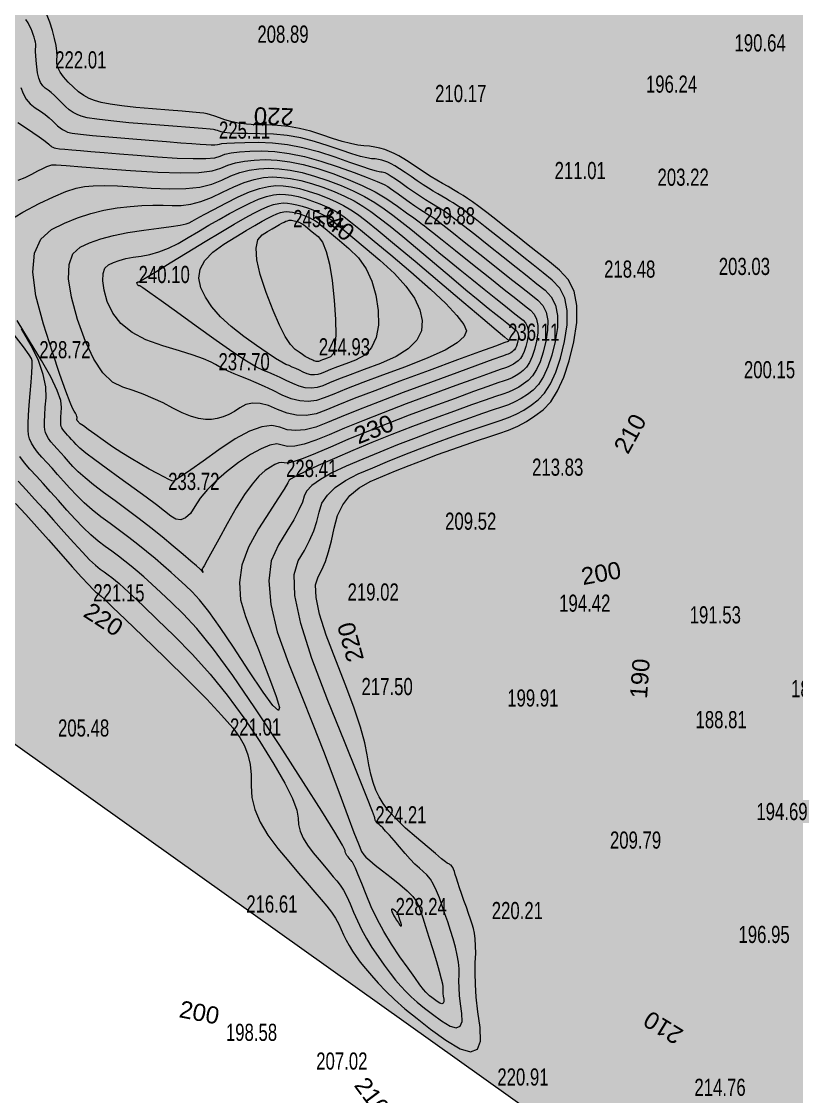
# Model space of a CAD drawing. Header units: metres. Extents: x 431726 to 434411, y 2469261 to 2472412.
# Drawn here: x 431824.7 to 432005.7, y 2470141.2 to 2470392 of the extents above; entities that cross this region are included whole.
import ezdxf
from ezdxf.enums import TextEntityAlignment as Align

# ---------------------------------------------------------------- set-up
doc = ezdxf.new("R2010")
doc.units = ezdxf.units.M
doc.header["$MEASUREMENT"] = 0
for name, color, linetype, lineweight in [('CAO DO', 8, 'Continuous', 18), ('MH_DongMuc', 8, 'Continuous', 18), ('MH_DongMuc_Con', 8, 'Continuous', 18), ('ranh gioi thuc vat-ks', 8, 'RAO_T_VAT', 18), ('thuc vat-ks', 8, 'Continuous', 18)]:
    doc.layers.add(name, color=color, linetype=linetype, lineweight=lineweight)
doc.styles.get("Standard").update_dxf_attribs({"font": 'arial.ttf'})
doc.linetypes.add('RAO_T_VAT', pattern='A,0,[133,ltypeshp.shx,S=0.34,R=0,X=-0.17,Y=0],-2,[133,ltypeshp.shx,S=0.08,R=0,X=0,Y=0],-1.5,[133,ltypeshp.shx,S=0.08,R=0,X=0,Y=0],-1.5,[133,ltypeshp.shx,S=0.08,R=0,X=0,Y=0],-2', length=7)

msp = doc.modelspace()

# ---------------------------------------------------------------- hatches: boundary and pattern name
at = {"layer": 'thuc vat-ks'}
h = msp.add_hatch(dxfattribs=at)
h.set_pattern_fill('217B', color=8, scale=20, style=0, pattern_type=2)
h.set_pattern_definition([(0, (14.8, 7.6), (0, 20), [0, -20]), (0, (14.76, 7.848), (0, 20), [0, -20]), (0, (14.648, 8.07), (0, 20), [0, -20]), (0, (14.47, 8.248), (0, 20), [0, -20]), (0, (14.248, 8.36), (0, 20), [0, -20]), (0, (14, 8.4), (0, 20), [0, -20]), (0, (13.752, 8.36), (0, 20), [0, -20]), (0, (13.53, 8.248), (0, 20), [0, -20]), (0, (13.352, 8.07), (0, 20), [0, -20]), (0, (13.24, 7.848), (0, 20), [0, -20]), (0, (13.2, 7.6), (0, 20), [0, -20]), (0, (13.24, 7.352), (0, 20), [0, -20]), (0, (13.352, 7.13), (0, 20), [0, -20]), (0, (13.53, 6.952), (0, 20), [0, -20]), (0, (13.752, 6.84), (0, 20), [0, -20]), (0, (14, 6.8), (0, 20), [0, -20]), (0, (14.248, 6.84), (0, 20), [0, -20]), (0, (14.47, 6.952), (0, 20), [0, -20]), (0, (14.648, 7.13), (0, 20), [0, -20]), (0, (14.76, 7.352), (0, 20), [0, -20]), (0, (6.76, 15.352), (0, 20), [0, -20]), (0, (6.648, 15.13), (0, 20), [0, -20]), (0, (6.47, 14.952), (0, 20), [0, -20]), (0, (6.248, 14.84), (0, 20), [0, -20]), (0, (6, 14.8), (0, 20), [0, -20]), (0, (5.752, 14.84), (0, 20), [0, -20]), (0, (5.53, 14.952), (0, 20), [0, -20]), (0, (5.352, 15.13), (0, 20), [0, -20]), (0, (5.24, 15.352), (0, 20), [0, -20]), (0, (5.2, 15.6), (0, 20), [0, -20]), (0, (5.24, 15.848), (0, 20), [0, -20]), (0, (5.352, 16.07), (0, 20), [0, -20]), (0, (5.53, 16.248), (0, 20), [0, -20]), (0, (5.752, 16.36), (0, 20), [0, -20]), (0, (6, 16.4), (0, 20), [0, -20]), (0, (6.248, 16.36), (0, 20), [0, -20]), (0, (6.47, 16.248), (0, 20), [0, -20]), (0, (6.648, 16.07), (0, 20), [0, -20]), (0, (6.76, 15.848), (0, 20), [0, -20]), (0, (6.8, 15.6), (0, 20), [0, -20]), (0, (14, 4), (0, 20), [1.086, -18.914]), (0, (6, 12), (0, 20), [1.086, -18.914]), (90, (14, 4), (-20, 1e-15), [2.8, -17.2]), (90, (6, 12), (-20, 1e-15), [2.8, -17.2])])
h.paths.add_polyline_path([(432180.37, 2469969.08), (432429.02, 2469783.26), (432507.91, 2469731.41), (432528.24, 2469733.83), (432561.32, 2469754.44), (432634.45, 2469865.28), (432626.68, 2469886.61), (432562.6, 2469916.67), (432524.68, 2469951), (432448.67, 2469998.66), (432422.73, 2470028.05), (432390.35, 2470047.11), (432340.88, 2470081.61), (432300.67, 2470135.95), (432281.32, 2470179.79), (432245.98, 2470231.97), (432226.01, 2470235.7), (432198.53, 2470248.97), (432169.01, 2470281.63), (432135.72, 2470306.95), (432118.88, 2470332.48), (432111.38, 2470356.64), (432122.51, 2470374.06), (432141.75, 2470385.47), (432184.43, 2470371.88), (432214.97, 2470334.67), (432223.22, 2470335.2), (432255.46, 2470343.98), (432289.82, 2470344.51), (432358.98, 2470361.66), (432400, 2470358.21), (432466.08, 2470360.85), (432480.43, 2470365.76), (432484.96, 2470377.07), (432474.39, 2470394.04), (432458.53, 2470408.75), (432465.15, 2470430.58), (432487.2, 2470448.37), (432513.5, 2470448.79), (432530.47, 2470450.49), (432549.56, 2470459.81), (432561.86, 2470474.21), (432559.74, 2470484.38), (432508.41, 2470502.6), (432469.79, 2470511.59), (432437.55, 2470512.86), (432411.67, 2470528.11), (432386.16, 2470541.75), (432337.39, 2470576.91), (432323.39, 2470575.22), (432311.09, 2470546.41), (432288.89, 2470537.59), (432213.66, 2470523.31), (432153.15, 2470530.87), (432102.61, 2470541.48), (432026.55, 2470585.55), (431977.33, 2470634.42), (431946.37, 2470644.7), (431929.46, 2470656.95), (431904.93, 2470681.45), (431839.26, 2470741.82), (431812.41, 2470756.38), (431793.18, 2470759.36), (431774.95, 2470753.07), (431760.09, 2470497.2), (431748.02, 2470295.86), (431757.52, 2470270.11)])

# ---------------------------------------------------------------- linework, layer by layer
at = {"layer": 'MH_DongMuc', "color": 8, "lineweight": 0}
for points, elevation in [([(431824, 2470354.98), (431825.63, 2470355.64), (431827.19, 2470356.41), (431828.59, 2470357.15), (431829.76, 2470357.74), (431830.68, 2470358.17), (431831.38, 2470358.45), (431831.83, 2470358.57), (431832.83, 2470358.55), (431835.17, 2470358.41), (431838.84, 2470358.15), (431843.84, 2470357.77), (431850.17, 2470357.28), (431856.61, 2470356.85), (431861.95, 2470356.69), (431866.18, 2470356.8), (431869.3, 2470357.18), (431871.32, 2470357.83), (431872.91, 2470358.53), (431874.73, 2470359.08), (431876.8, 2470359.47), (431879.1, 2470359.71), (431881.65, 2470359.8), (431884.41, 2470359.68), (431887.38, 2470359.29), (431890.54, 2470358.64), (431893.9, 2470357.73), (431897.47, 2470356.55), (431901, 2470355.2), (431904.27, 2470353.77), (431907.29, 2470352.26), (431910.04, 2470350.66), (431912.53, 2470348.98), (431914.67, 2470347.42), (431916.36, 2470346.19), (431917.6, 2470345.27), (431918.4, 2470344.68), (431918.74, 2470344.42), (431919.29, 2470343.98), (431920.69, 2470342.86), (431922.95, 2470341.06), (431926.06, 2470338.59), (431930.03, 2470335.44), (431934.08, 2470332.22), (431937.46, 2470329.53), (431940.17, 2470327.38), (431942.21, 2470325.76), (431943.57, 2470324.68), (431944.45, 2470323.74), (431945.03, 2470322.54), (431945.32, 2470321.1), (431945.32, 2470319.39), (431945.02, 2470317.44), (431944.53, 2470315.5), (431943.98, 2470313.84), (431943.36, 2470312.47), (431942.66, 2470311.38), (431941.9, 2470310.57), (431941.08, 2470309.94), (431940.22, 2470309.39), (431939.33, 2470308.9), (431938.4, 2470308.49), (431937.44, 2470308.16), (431935.99, 2470307.68), (431933.6, 2470306.84), (431930.27, 2470305.65), (431926, 2470304.09), (431920.79, 2470302.18), (431915.29, 2470300.13), (431910.16, 2470298.16), (431905.38, 2470296.26), (431900.97, 2470294.45), (431896.92, 2470292.71), (431893.4, 2470291.2), (431890.55, 2470290.08), (431888.39, 2470289.35), (431886.91, 2470289), (431886.1, 2470289.03), (431885.56, 2470289.14), (431884.83, 2470289.02), (431883.93, 2470288.65), (431882.86, 2470288.05), (431881.61, 2470287.22), (431880.19, 2470285.96), (431878.6, 2470284.09), (431876.83, 2470281.62), (431874.9, 2470278.53), (431872.79, 2470274.84), (431870.8, 2470271.24), (431869.24, 2470268.4), (431868.1, 2470266.34), (431867.38, 2470265.04), (431867.08, 2470264.52), (431867, 2470264.39), (431866.95, 2470264.27), (431866.93, 2470264.16), (431866.93, 2470264.05), (431866.95, 2470263.95), (431866.99, 2470263.86), (431867.03, 2470263.77), (431867.06, 2470263.68), (431867.09, 2470263.59), (431867.12, 2470263.51), (431867.14, 2470263.45), (431867.14, 2470263.43), (431867.11, 2470263.46), (431867.05, 2470263.53), (431866.97, 2470263.65), (431866.89, 2470263.78), (431866.81, 2470263.89), (431866.75, 2470263.98), (431866.7, 2470264.05), (431866.65, 2470264.09), (431866.37, 2470264.34), (431865.58, 2470265.01), (431864.29, 2470266.11), (431862.49, 2470267.64), (431860.19, 2470269.6), (431857.61, 2470271.76), (431854.96, 2470273.89), (431852.24, 2470276), (431849.45, 2470278.09), (431846.59, 2470280.15), (431843.88, 2470282.11), (431841.55, 2470283.9), (431839.58, 2470285.52), (431837.99, 2470286.96), (431836.76, 2470288.22), (431835.75, 2470289.36), (431834.8, 2470290.42), (431833.91, 2470291.41), (431833.07, 2470292.33), (431832.3, 2470293.17), (431831.61, 2470293.95), (431831.06, 2470294.7), (431830.63, 2470295.42), (431830.34, 2470296.09), (431830.17, 2470296.73), (431830.1, 2470297.53), (431830.1, 2470298.68), (431830.16, 2470300.18), (431830.29, 2470302.03), (431830.49, 2470304.24), (431830.44, 2470306.79), (431829.84, 2470309.68), (431828.68, 2470312.89), (431826.97, 2470316.45), (431824.71, 2470320.33)], 230), ([(431898.08, 2470344.94), (431899.79, 2470343.56), (431902.09, 2470341.66), (431904.97, 2470339.25), (431908.43, 2470336.34), (431911.83, 2470333.23), (431914.51, 2470330.27), (431916.49, 2470327.44), (431917.77, 2470324.76), (431918.33, 2470322.22), (431918.11, 2470319.84), (431917.02, 2470317.65), (431915.06, 2470315.65), (431912.24, 2470313.85), (431908.56, 2470312.24), (431904.72, 2470310.81), (431901.46, 2470309.58), (431898.76, 2470308.55), (431896.63, 2470307.7), (431895.07, 2470307.04), (431893.77, 2470306.61), (431892.42, 2470306.45), (431891.01, 2470306.55), (431889.56, 2470306.91), (431888.06, 2470307.53), (431886.56, 2470308.26), (431885.13, 2470308.93), (431883.76, 2470309.54), (431882.46, 2470310.09), (431881.22, 2470310.59), (431879.62, 2470311.37), (431877.26, 2470312.8), (431874.12, 2470314.88), (431870.21, 2470317.6), (431865.52, 2470320.96), (431860.94, 2470324.28), (431857.33, 2470326.88), (431854.69, 2470328.75), (431853.04, 2470329.9), (431852.35, 2470330.32), (431852.17, 2470330.38), (431852.02, 2470330.46), (431851.9, 2470330.56), (431851.81, 2470330.67), (431851.75, 2470330.8), (431851.72, 2470330.92), (431851.7, 2470331.02), (431851.71, 2470331.1), (431851.73, 2470331.16), (431851.77, 2470331.19), (431851.82, 2470331.22), (431851.88, 2470331.24), (431851.95, 2470331.26), (431852.03, 2470331.28), (431852.12, 2470331.29), (431852.65, 2470331.57), (431854.04, 2470332.4), (431856.31, 2470333.77), (431859.45, 2470335.68), (431863.45, 2470338.14), (431867.63, 2470340.69), (431871.27, 2470342.89), (431874.38, 2470344.72), (431876.96, 2470346.21), (431879, 2470347.33), (431880.7, 2470348.18), (431882.23, 2470348.84), (431883.6, 2470349.32), (431884.8, 2470349.6), (431885.84, 2470349.7), (431886.84, 2470349.66), (431887.9, 2470349.52), (431889.04, 2470349.29), (431890.25, 2470348.96), (431891.53, 2470348.54), (431892.79, 2470348.05), (431893.97, 2470347.54), (431895.05, 2470346.99), (431896.04, 2470346.42), (431896.94, 2470345.82), (431898.08, 2470344.94)], 240)]:
    msp.add_lwpolyline(points, dxfattribs=dict(at, elevation=elevation))
at = {"layer": 'MH_DongMuc_Con', "color": 8, "lineweight": 0}
for points, elevation in [([(431823.38, 2470279.56), (431825.76, 2470276.95), (431828.31, 2470274.13), (431831.02, 2470271.09), (431833.9, 2470267.84), (431836.59, 2470264.8), (431838.75, 2470262.39), (431840.37, 2470260.62), (431841.45, 2470259.47), (431842, 2470258.96), (431842.27, 2470258.76), (431842.54, 2470258.56), (431842.8, 2470258.36), (431843.06, 2470258.15), (431843.31, 2470257.94), (431844.1, 2470257.2), (431846, 2470255.39), (431849, 2470252.51), (431853.1, 2470248.55), (431858.3, 2470243.53), (431863.6, 2470238.34), (431868, 2470233.89), (431871.48, 2470230.17), (431874.06, 2470227.18), (431875.73, 2470224.93), (431876.81, 2470222.97), (431877.61, 2470220.86), (431878.14, 2470218.6), (431878.4, 2470216.19), (431878.38, 2470213.63), (431878.51, 2470210.93), (431879.2, 2470208.13), (431880.45, 2470205.21), (431882.26, 2470202.18), (431884.63, 2470199.04), (431887.16, 2470196.01), (431889.43, 2470193.3), (431891.45, 2470190.92), (431893.22, 2470188.87), (431894.73, 2470187.14), (431896.03, 2470185.61), (431897.14, 2470184.14), (431898.08, 2470182.74), (431898.83, 2470181.41), (431899.41, 2470180.13), (431899.93, 2470178.89), (431900.54, 2470177.64), (431901.23, 2470176.37), (431902, 2470175.1), (431902.86, 2470173.82), (431903.85, 2470172.47), (431905.04, 2470170.99), (431906.43, 2470169.38), (431908.01, 2470167.64), (431909.78, 2470165.77), (431911.84, 2470163.77), (431914.28, 2470161.62), (431917.09, 2470159.33), (431920.28, 2470156.89), (431923.84, 2470154.3), (431927.16, 2470152.29), (431929.61, 2470151.58), (431931.2, 2470152.17), (431931.93, 2470154.07), (431931.8, 2470157.26), (431931.3, 2470160.94), (431930.94, 2470164.3), (431930.72, 2470167.33), (431930.64, 2470170.04), (431930.7, 2470172.42), (431930.79, 2470174.51), (431930.78, 2470176.35), (431930.7, 2470177.94), (431930.53, 2470179.28), (431930.27, 2470180.36), (431929.95, 2470181.39), (431929.56, 2470182.56), (431929.12, 2470183.87), (431928.61, 2470185.33), (431928.05, 2470186.92), (431927.49, 2470188.5), (431927.01, 2470189.89), (431926.61, 2470191.09), (431926.28, 2470192.11), (431926.04, 2470192.95), (431925.83, 2470193.63), (431925.62, 2470194.19), (431925.42, 2470194.63), (431925.22, 2470194.94), (431925.03, 2470195.13), (431924.84, 2470195.25), (431924.66, 2470195.36), (431924.49, 2470195.46), (431924.32, 2470195.54), (431924.17, 2470195.61), (431923.76, 2470195.89), (431922.84, 2470196.63), (431921.4, 2470197.83), (431919.45, 2470199.47), (431916.97, 2470201.57), (431914.44, 2470203.81), (431912.3, 2470205.88), (431910.55, 2470207.77), (431909.19, 2470209.5), (431908.22, 2470211.06), (431907.49, 2470212.63), (431906.85, 2470214.4), (431906.3, 2470216.36), (431905.83, 2470218.52), (431905.45, 2470220.88), (431904.88, 2470223.73), (431903.87, 2470227.36), (431902.4, 2470231.77), (431900.49, 2470236.97), (431898.12, 2470242.95), (431895.89, 2470248.83), (431894.35, 2470253.72), (431893.52, 2470257.62), (431893.4, 2470260.54), (431893.99, 2470262.46), (431894.88, 2470264.07), (431895.71, 2470266), (431896.45, 2470268.27), (431897.13, 2470270.87), (431897.72, 2470273.8), (431898.51, 2470276.72), (431899.75, 2470279.26), (431901.44, 2470281.43), (431903.59, 2470283.23), (431906.19, 2470284.66), (431909.08, 2470285.9), (431912.09, 2470287.15), (431915.24, 2470288.41), (431918.51, 2470289.68), (431921.9, 2470290.95), (431925.25, 2470292.16), (431928.35, 2470293.26), (431931.21, 2470294.25), (431933.84, 2470295.11), (431936.23, 2470295.86), (431938.46, 2470296.64), (431940.6, 2470297.58), (431942.66, 2470298.7), (431944.64, 2470299.98), (431946.53, 2470301.44), (431948.3, 2470303.3), (431949.9, 2470305.82), (431951.34, 2470309), (431952.62, 2470312.82), (431953.73, 2470317.3), (431954.42, 2470321.82), (431954.43, 2470325.75), (431953.76, 2470329.09), (431952.41, 2470331.85), (431950.38, 2470334.03), (431947.99, 2470335.93), (431945.55, 2470337.87), (431943.06, 2470339.85), (431940.53, 2470341.87), (431937.94, 2470343.92), (431935.49, 2470345.85), (431933.36, 2470347.5), (431931.56, 2470348.86), (431930.07, 2470349.94), (431928.89, 2470350.74), (431927.85, 2470351.41), (431926.75, 2470352.09), (431925.58, 2470352.79), (431924.34, 2470353.51), (431923.05, 2470354.24), (431921.72, 2470355), (431920.41, 2470355.79), (431919.1, 2470356.62), (431917.81, 2470357.47), (431916.52, 2470358.36), (431915.26, 2470359.22), (431914.04, 2470359.98), (431912.87, 2470360.66), (431911.74, 2470361.23), (431910.65, 2470361.72), (431909.56, 2470362.13), (431908.42, 2470362.46), (431907.22, 2470362.73), (431905.98, 2470362.92), (431904.69, 2470363.04), (431903.24, 2470363.21), (431901.54, 2470363.56), (431899.58, 2470364.06), (431897.36, 2470364.74), (431894.88, 2470365.59), (431892.28, 2470366.42), (431889.69, 2470367.07), (431887.1, 2470367.53), (431884.51, 2470367.8), (431881.94, 2470367.89), (431879.49, 2470367.93), (431877.3, 2470368.07), (431875.35, 2470368.32), (431873.66, 2470368.67), (431872.23, 2470369.12), (431870.98, 2470369.59), (431869.87, 2470369.97), (431868.9, 2470370.26), (431868.06, 2470370.48), (431867.35, 2470370.61), (431866.36, 2470370.72), (431864.66, 2470370.88), (431862.26, 2470371.09), (431859.15, 2470371.35), (431855.35, 2470371.65), (431851.47, 2470371.99), (431848.18, 2470372.35), (431845.48, 2470372.74), (431843.35, 2470373.14), (431841.8, 2470373.58), (431840.54, 2470374.1), (431839.3, 2470374.8), (431838.07, 2470375.66), (431836.85, 2470376.69), (431835.65, 2470377.89), (431834.58, 2470379.12), (431833.78, 2470380.25), (431833.26, 2470381.29), (431833, 2470382.22), (431833.01, 2470383.06), (431833.09, 2470383.96), (431833.02, 2470385.1), (431832.81, 2470386.47), (431832.45, 2470388.08), (431831.96, 2470389.93), (431831.33, 2470391.89), (431830.6, 2470393.86)], 222), ([(431823.95, 2470284.76), (431825.8, 2470282.75), (431827.8, 2470280.57), (431829.93, 2470278.2), (431832.2, 2470275.66), (431834.61, 2470272.94), (431836.94, 2470270.34), (431838.96, 2470268.17), (431840.66, 2470266.44), (431842.06, 2470265.13), (431843.15, 2470264.26), (431844.07, 2470263.59), (431844.97, 2470262.92), (431845.84, 2470262.24), (431846.7, 2470261.55), (431847.53, 2470260.86), (431848.7, 2470259.81), (431850.57, 2470258.07), (431853.15, 2470255.63), (431856.42, 2470252.5), (431860.39, 2470248.67), (431864.65, 2470244.34), (431868.78, 2470239.71), (431872.78, 2470234.78), (431876.65, 2470229.54), (431880.39, 2470223.99), (431883.68, 2470218.72), (431886.23, 2470214.29), (431888.02, 2470210.72), (431889.07, 2470207.99), (431889.36, 2470206.11), (431889.43, 2470204.62), (431889.81, 2470203.07), (431890.5, 2470201.46), (431891.5, 2470199.78), (431892.81, 2470198.05), (431894.21, 2470196.37), (431895.46, 2470194.88), (431896.58, 2470193.56), (431897.55, 2470192.43), (431898.39, 2470191.47), (431899.16, 2470190.49), (431899.93, 2470189.28), (431900.72, 2470187.82), (431901.51, 2470186.13), (431902.3, 2470184.21), (431903.17, 2470182.15), (431904.17, 2470180.09), (431905.31, 2470178.01), (431906.58, 2470175.91), (431907.99, 2470173.79), (431909.43, 2470171.77), (431910.8, 2470169.94), (431912.1, 2470168.31), (431913.32, 2470166.87), (431914.47, 2470165.62), (431915.69, 2470164.43), (431917.14, 2470163.15), (431918.81, 2470161.79), (431920.71, 2470160.34), (431922.83, 2470158.8), (431924.8, 2470157.6), (431926.26, 2470157.18), (431927.2, 2470157.54), (431927.64, 2470158.66), (431927.56, 2470160.56), (431927.26, 2470162.75), (431927.05, 2470164.74), (431926.92, 2470166.54), (431926.87, 2470168.15), (431926.91, 2470169.57), (431926.91, 2470170.96), (431926.78, 2470172.49), (431926.5, 2470174.16), (431926.08, 2470175.97), (431925.52, 2470177.93), (431924.89, 2470179.93), (431924.26, 2470181.89), (431923.62, 2470183.8), (431922.98, 2470185.67), (431922.34, 2470187.49), (431921.68, 2470189.18), (431920.97, 2470190.65), (431920.21, 2470191.88), (431919.41, 2470192.89), (431918.56, 2470193.67), (431917.64, 2470194.43), (431916.62, 2470195.38), (431915.51, 2470196.53), (431914.29, 2470197.86), (431912.98, 2470199.39), (431911.72, 2470200.89), (431910.65, 2470202.13), (431909.77, 2470203.11), (431909.08, 2470203.83), (431908.59, 2470204.3), (431908.23, 2470204.61), (431907.94, 2470204.89), (431907.7, 2470205.12), (431907.54, 2470205.32), (431907.43, 2470205.48), (431907.36, 2470205.62), (431907.3, 2470205.79), (431907.25, 2470205.97), (431907.21, 2470206.17), (431907.17, 2470206.39), (431906.71, 2470207.67), (431905.39, 2470211.02), (431903.21, 2470216.46), (431900.17, 2470223.98), (431896.27, 2470233.59), (431892.53, 2470243.41), (431889.97, 2470251.58), (431888.59, 2470258.1), (431888.38, 2470262.98), (431889.36, 2470266.2), (431890.8, 2470268.57), (431892.01, 2470270.89), (431892.99, 2470273.15), (431893.73, 2470275.37), (431894.23, 2470277.53), (431894.9, 2470279.59), (431896.16, 2470281.51), (431897.99, 2470283.3), (431900.4, 2470284.95), (431903.39, 2470286.46), (431906.74, 2470287.9), (431910.24, 2470289.36), (431913.89, 2470290.81), (431917.68, 2470292.28), (431921.63, 2470293.76), (431925.43, 2470295.15), (431928.83, 2470296.36), (431931.81, 2470297.4), (431934.38, 2470298.25), (431936.53, 2470298.94), (431938.44, 2470299.6), (431940.28, 2470300.41), (431942.05, 2470301.37), (431943.75, 2470302.47), (431945.37, 2470303.72), (431946.89, 2470305.32), (431948.27, 2470307.49), (431949.5, 2470310.21), (431950.6, 2470313.49), (431951.55, 2470317.34), (431952.14, 2470321.21), (431952.15, 2470324.58), (431951.58, 2470327.46), (431950.42, 2470329.82), (431948.68, 2470331.69), (431946.54, 2470333.39), (431944.19, 2470335.26), (431941.64, 2470337.29), (431938.87, 2470339.49), (431935.89, 2470341.86), (431933.04, 2470344.11), (431930.66, 2470345.97), (431928.74, 2470347.44), (431927.29, 2470348.52), (431926.3, 2470349.2), (431925.52, 2470349.7), (431924.7, 2470350.21), (431923.82, 2470350.73), (431922.9, 2470351.27), (431921.94, 2470351.82), (431920.89, 2470352.42), (431919.75, 2470353.13), (431918.51, 2470353.93), (431917.16, 2470354.84), (431915.71, 2470355.84), (431914.29, 2470356.82), (431913.04, 2470357.65), (431911.95, 2470358.32), (431911.03, 2470358.83), (431910.27, 2470359.19), (431909.58, 2470359.44), (431908.85, 2470359.66), (431908.09, 2470359.82), (431907.31, 2470359.95), (431906.49, 2470360.02), (431905.41, 2470360.19), (431903.87, 2470360.57), (431901.84, 2470361.17), (431899.35, 2470361.99), (431896.38, 2470363.03), (431893.17, 2470364.06), (431889.98, 2470364.86), (431886.79, 2470365.42), (431883.61, 2470365.76), (431880.43, 2470365.86), (431877.54, 2470365.87), (431875.18, 2470365.91), (431873.36, 2470366), (431872.08, 2470366.12), (431871.34, 2470366.28), (431870.9, 2470366.45), (431870.5, 2470366.58), (431870.15, 2470366.69), (431869.85, 2470366.76), (431869.6, 2470366.81), (431868.83, 2470366.88), (431866.99, 2470367.04), (431864.06, 2470367.28), (431860.07, 2470367.59), (431854.99, 2470367.99), (431849.84, 2470368.42), (431845.64, 2470368.83), (431842.37, 2470369.21), (431840.04, 2470369.57), (431838.64, 2470369.91), (431837.73, 2470370.3), (431836.81, 2470370.81), (431835.91, 2470371.44), (431835.01, 2470372.2), (431834.13, 2470373.08), (431833.26, 2470373.97), (431832.45, 2470374.76), (431831.69, 2470375.45), (431830.97, 2470376.03), (431830.3, 2470376.51), (431829.71, 2470377.05), (431829.21, 2470377.82), (431828.81, 2470378.81), (431828.51, 2470380.03), (431828.32, 2470381.48), (431828.19, 2470382.9), (431828.1, 2470384.07), (431828.05, 2470384.98), (431828.04, 2470385.64), (431828.07, 2470386.03), (431828.1, 2470386.34), (431828.07, 2470386.73), (431828, 2470387.19), (431827.88, 2470387.73), (431827.71, 2470388.36), (431827.5, 2470389.02), (431827.25, 2470389.69), (431826.97, 2470390.35), (431826.65, 2470391.02), (431826.29, 2470391.69), (431825.73, 2470392.54)], 224), ([(431824.62, 2470376.6), (431825.12, 2470375.2), (431825.84, 2470373.95), (431826.79, 2470372.85), (431827.97, 2470371.92), (431829.19, 2470371.08), (431830.27, 2470370.3), (431831.2, 2470369.56), (431831.98, 2470368.89), (431832.61, 2470368.26), (431833.18, 2470367.7), (431833.75, 2470367.21), (431834.33, 2470366.81), (431834.91, 2470366.49), (431835.49, 2470366.24), (431836.54, 2470366.01), (431838.49, 2470365.75), (431841.34, 2470365.44), (431845.11, 2470365.1), (431849.78, 2470364.71), (431854.55, 2470364.34), (431858.59, 2470364.02), (431861.93, 2470363.76), (431864.54, 2470363.55), (431866.43, 2470363.4), (431867.84, 2470363.31), (431869, 2470363.26), (431869.9, 2470363.27), (431870.54, 2470363.34), (431870.94, 2470363.45), (431871.51, 2470363.58), (431872.7, 2470363.68), (431874.51, 2470363.76), (431876.93, 2470363.81), (431879.97, 2470363.84), (431883.37, 2470363.71)], 226), ([(431823.9, 2470368.5), (431825.65, 2470367.32), (431827.42, 2470366.13), (431828.85, 2470365.15), (431829.94, 2470364.37), (431830.69, 2470363.8), (431831.1, 2470363.44), (431831.35, 2470363.2), (431831.59, 2470362.99), (431831.84, 2470362.82), (431832.09, 2470362.68), (431832.34, 2470362.57), (431832.79, 2470362.47), (431833.63, 2470362.36), (431834.86, 2470362.23), (431836.48, 2470362.08), (431838.49, 2470361.91), (431840.97, 2470361.72), (431844.01, 2470361.48), (431847.61, 2470361.19), (431851.77, 2470360.86), (431856.48, 2470360.48), (431861.06, 2470360.17), (431864.82, 2470360.03), (431867.75, 2470360.06), (431869.85, 2470360.26), (431871.13, 2470360.64), (431872.21, 2470361.05), (431873.72, 2470361.38), (431875.65, 2470361.61), (431878.02, 2470361.76), (431880.81, 2470361.82), (431883.93, 2470361.68)], 228), ([(431883.93, 2470361.68), (431887.27, 2470361.25), (431890.84, 2470360.51), (431894.64, 2470359.48), (431898.66, 2470358.16), (431902.43, 2470356.79), (431905.48, 2470355.65), (431907.8, 2470354.72), (431909.41, 2470354.01), (431910.29, 2470353.52), (431910.9, 2470353.08), (431911.7, 2470352.5), (431912.7, 2470351.8), (431913.88, 2470350.96), (431915.25, 2470349.99), (431916.61, 2470349.04), (431917.73, 2470348.27), (431918.62, 2470347.66), (431919.28, 2470347.23), (431919.71, 2470346.96), (431920.02, 2470346.79), (431920.32, 2470346.62), (431920.6, 2470346.45), (431920.86, 2470346.29), (431921.11, 2470346.13), (431921.73, 2470345.67), (431923.11, 2470344.6), (431925.24, 2470342.92), (431928.14, 2470340.63), (431931.79, 2470337.73), (431935.55, 2470334.74), (431938.78, 2470332.17), (431941.48, 2470330.03), (431943.64, 2470328.31), (431945.27, 2470327.02), (431946.44, 2470325.77), (431947.21, 2470324.18), (431947.6, 2470322.26), (431947.59, 2470320), (431947.2, 2470317.41), (431946.56, 2470314.83), (431945.82, 2470312.63), (431944.99, 2470310.81), (431944.07, 2470309.36), (431943.06, 2470308.29), (431941.97, 2470307.45), (431940.83, 2470306.71), (431939.65, 2470306.07), (431938.42, 2470305.53), (431937.14, 2470305.08), (431935.45, 2470304.54), (431933, 2470303.69), (431929.79, 2470302.55), (431925.81, 2470301.11), (431921.07, 2470299.37), (431916.04, 2470297.49), (431911.19, 2470295.62), (431906.54, 2470293.76), (431902.07, 2470291.9), (431897.79, 2470290.06), (431894.02, 2470288.39), (431891.08, 2470287.04), (431888.97, 2470286.02), (431887.69, 2470285.33), (431887.24, 2470284.97), (431886.93, 2470284.36), (431886.06, 2470282.92), (431884.63, 2470280.66), (431882.64, 2470277.58), (431880.1, 2470273.66), (431877.72, 2470269.39), (431876.22, 2470265.19), (431875.61, 2470261.09), (431875.87, 2470257.07), (431877.01, 2470253.14), (431878.56, 2470249.28), (431880.05, 2470245.5), (431881.49, 2470241.77), (431882.87, 2470238.12), (431884.19, 2470234.53), (431884.97, 2470231.93), (431884.73, 2470231.23), (431883.45, 2470232.43), (431881.15, 2470235.53), (431877.83, 2470240.53), (431874.23, 2470246.03), (431871.1, 2470250.62), (431868.45, 2470254.31), (431866.27, 2470257.08), (431864.57, 2470258.95), (431863.05, 2470260.39), (431861.43, 2470261.89), (431859.72, 2470263.43), (431857.89, 2470265.03), (431855.97, 2470266.68), (431853.97, 2470268.35), (431851.92, 2470270.01), (431849.81, 2470271.64), (431847.65, 2470273.25), (431845.44, 2470274.85), (431843.28, 2470276.45), (431841.25, 2470278.08), (431839.37, 2470279.74), (431837.64, 2470281.42), (431836.05, 2470283.13), (431834.57, 2470284.79), (431833.18, 2470286.35), (431831.87, 2470287.8), (431830.65, 2470289.14), (431829.51, 2470290.37), (431828.51, 2470291.51), (431827.7, 2470292.61), (431827.08, 2470293.65), (431826.65, 2470294.64), (431826.41, 2470295.57), (431826.3, 2470296.69), (431826.28, 2470298.21), (431826.35, 2470300.13), (431826.5, 2470302.47), (431826.74, 2470305.21), (431826.98, 2470307.89), (431827.14, 2470310.06), (431827.21, 2470311.7), (431827.2, 2470312.81), (431827.1, 2470313.41), (431826.55, 2470314.24), (431825.2, 2470316.08), (431823.05, 2470318.91)], 228), ([(431883.37, 2470363.71), (431886.85, 2470363.31), (431890.43, 2470362.64), (431894.1, 2470361.69), (431897.87, 2470360.47), (431901.33, 2470359.24), (431904.11, 2470358.28), (431906.19, 2470357.59), (431907.58, 2470357.16), (431908.28, 2470357.01), (431908.63, 2470356.97), (431908.96, 2470356.92), (431909.29, 2470356.85), (431909.59, 2470356.76), (431909.89, 2470356.65), (431910.32, 2470356.42), (431911.03, 2470355.98), (431912.04, 2470355.31), (431913.32, 2470354.43), (431914.9, 2470353.33), (431916.51, 2470352.2), (431917.91, 2470351.25), (431919.09, 2470350.46), (431920.07, 2470349.84), (431920.83, 2470349.39), (431921.46, 2470349.03), (431922.07, 2470348.68), (431922.65, 2470348.33), (431923.19, 2470347.99), (431923.7, 2470347.67), (431924.51, 2470347.09), (431925.92, 2470346.02), (431927.95, 2470344.44), (431930.59, 2470342.37), (431933.84, 2470339.79), (431937.21, 2470337.12), (431940.21, 2470334.73), (431942.84, 2470332.65), (431945.09, 2470330.85), (431946.98, 2470329.36), (431948.43, 2470327.8), (431949.4, 2470325.82), (431949.88, 2470323.42), (431949.87, 2470320.61), (431949.37, 2470317.37), (431948.58, 2470314.16), (431947.66, 2470311.42), (431946.63, 2470309.15), (431945.48, 2470307.34), (431944.21, 2470306.01), (431942.86, 2470304.96), (431941.44, 2470304.04), (431939.97, 2470303.24), (431938.43, 2470302.57), (431936.83, 2470302.01), (431934.91, 2470301.4), (431932.4, 2470300.54), (431929.31, 2470299.46), (431925.62, 2470298.13), (431921.35, 2470296.56), (431916.86, 2470294.89), (431912.54, 2470293.22), (431908.39, 2470291.56), (431904.41, 2470289.9), (431900.59, 2470288.26), (431897.21, 2470286.67), (431894.54, 2470285.17), (431892.57, 2470283.77), (431891.3, 2470282.46), (431890.74, 2470281.25), (431890.33, 2470279.86), (431889.52, 2470278.04), (431888.32, 2470275.77), (431886.72, 2470273.07), (431884.73, 2470269.93), (431883.07, 2470266.14), (431882.47, 2470261.48), (431882.94, 2470255.96), (431884.47, 2470249.57), (431887.06, 2470242.32), (431890.05, 2470234.92), (431892.78, 2470228.06), (431895.23, 2470221.76), (431897.43, 2470216.01), (431899.35, 2470210.81), (431900.99, 2470206.34), (431902.35, 2470202.77), (431903.41, 2470200.12), (431904.17, 2470198.36), (431904.65, 2470197.52), (431905.17, 2470197), (431906.07, 2470196.21), (431907.35, 2470195.16), (431909.02, 2470193.84), (431911.07, 2470192.26), (431913.12, 2470190.63), (431914.79, 2470189.14), (431916.08, 2470187.81), (431916.99, 2470186.63), (431917.52, 2470185.6), (431917.92, 2470184.43), (431918.45, 2470182.84), (431919.1, 2470180.82), (431919.87, 2470178.37), (431920.77, 2470175.49), (431921.63, 2470172.67), (431922.3, 2470170.38), (431922.77, 2470168.63), (431923.04, 2470167.41), (431923.11, 2470166.72), (431923.1, 2470166.27), (431923.12, 2470165.76), (431923.16, 2470165.19), (431923.22, 2470164.55), (431923.32, 2470163.86), (431923.34, 2470163.25), (431923.21, 2470162.9), (431922.91, 2470162.78), (431922.44, 2470162.92), (431921.81, 2470163.3), (431921.14, 2470163.79), (431920.54, 2470164.25), (431920.01, 2470164.68), (431919.55, 2470165.09), (431919.16, 2470165.47), (431918.63, 2470166.09), (431917.77, 2470167.23), (431916.56, 2470168.89), (431915.01, 2470171.07), (431913.12, 2470173.77), (431911.16, 2470176.72), (431909.38, 2470179.64), (431907.8, 2470182.54), (431906.4, 2470185.42), (431905.19, 2470188.28), (431904.18, 2470190.86), (431903.36, 2470192.9), (431902.73, 2470194.41), (431902.29, 2470195.38), (431902.05, 2470195.81), (431901.89, 2470195.99), (431901.71, 2470196.2), (431901.49, 2470196.45), (431901.25, 2470196.74), (431900.99, 2470197.06), (431900.74, 2470197.39), (431900.55, 2470197.7), (431900.42, 2470198.01), (431900.35, 2470198.3), (431900.33, 2470198.59), (431899.73, 2470199.79), (431897.91, 2470202.83), (431894.85, 2470207.73), (431890.56, 2470214.47), (431885.04, 2470223.05), (431879.24, 2470231.89), (431874.08, 2470239.38), (431869.56, 2470245.54), (431865.7, 2470250.35), (431862.48, 2470253.81), (431859.74, 2470256.45), (431857.29, 2470258.76), (431855.14, 2470260.75), (431853.3, 2470262.42), (431851.75, 2470263.77), (431850.33, 2470264.95), (431848.88, 2470266.12), (431847.39, 2470267.28), (431845.86, 2470268.42), (431844.29, 2470269.55), (431842.67, 2470270.79), (431840.96, 2470272.26), (431839.17, 2470273.95), (431837.29, 2470275.88), (431835.33, 2470278.03), (431833.38, 2470280.23), (431831.55, 2470282.28), (431829.83, 2470284.18), (431828.23, 2470285.94), (431826.73, 2470287.56), (431825.42, 2470289.07), (431824.35, 2470290.51)], 226), ([(431821.5, 2470345.33), (431825.06, 2470347.55), (431828.87, 2470349.54), (431832.22, 2470351.14), (431835.1, 2470352.34), (431837.51, 2470353.14), (431839.46, 2470353.55), (431841.46, 2470353.7), (431844.02, 2470353.74), (431847.13, 2470353.67), (431850.81, 2470353.48), (431855.05, 2470353.17), (431859.33, 2470352.96), (431863.11, 2470353.03), (431866.4, 2470353.4), (431869.21, 2470354.06), (431871.52, 2470355.01), (431873.61, 2470356), (431875.75, 2470356.77), (431877.94, 2470357.33), (431880.19, 2470357.66), (431882.49, 2470357.78), (431884.9, 2470357.67), (431887.48, 2470357.34), (431890.24, 2470356.77), (431893.17, 2470355.98), (431896.28, 2470354.95), (431899.36, 2470353.77)], 232), ([(431908.29, 2470346.21), (431910.79, 2470344.24), (431913.77, 2470341.83), (431917.23, 2470338.95), (431921.19, 2470335.62), (431925.13, 2470332.3), (431928.52, 2470329.45), (431931.38, 2470327.07), (431933.7, 2470325.16), (431935.49, 2470323.72), (431936.89, 2470322.61), (431938.05, 2470321.68), (431938.99, 2470320.94), (431939.69, 2470320.38), (431940.16, 2470320.01), (431940.46, 2470319.68), (431940.66, 2470319.27), (431940.76, 2470318.77), (431940.76, 2470318.18), (431940.66, 2470317.51), (431940.49, 2470316.84), (431940.3, 2470316.27), (431940.09, 2470315.79), (431939.85, 2470315.42), (431939.58, 2470315.14), (431939.3, 2470314.92), (431939.01, 2470314.73), (431938.7, 2470314.56), (431938.38, 2470314.42), (431938.05, 2470314.31), (431937.06, 2470313.96), (431934.79, 2470313.14), (431931.22, 2470311.84), (431926.37, 2470310.06), (431920.23, 2470307.8), (431913.84, 2470305.43), (431908.24, 2470303.3), (431903.43, 2470301.43), (431899.41, 2470299.81), (431896.18, 2470298.44), (431893.47, 2470297.4), (431891.01, 2470296.77), (431888.78, 2470296.55), (431886.79, 2470296.74), (431885.05, 2470297.34), (431883.18, 2470297.78), (431880.83, 2470297.47), (431877.98, 2470296.41), (431874.65, 2470294.62), (431870.83, 2470292.08), (431867.15, 2470289.46), (431864.26, 2470287.42), (431862.14, 2470285.95), (431860.8, 2470285.06), (431860.25, 2470284.75), (431859.88, 2470284.85), (431859.13, 2470285.18), (431858, 2470285.75), (431856.47, 2470286.54), (431854.56, 2470287.58), (431852.45, 2470288.77), (431850.32, 2470290.04), (431848.17, 2470291.38), (431846.02, 2470292.81), (431843.84, 2470294.32), (431841.87, 2470295.72), (431840.32, 2470296.83), (431839.19, 2470297.65), (431838.48, 2470298.18), (431838.19, 2470298.41), (431838.12, 2470298.49), (431838.05, 2470298.57), (431837.98, 2470298.65), (431837.92, 2470298.71), (431837.86, 2470298.78), (431837.81, 2470298.84), (431837.77, 2470298.89), (431837.74, 2470298.94), (431837.71, 2470299), (431837.7, 2470299.04), (431837.7, 2470299.1), (431837.7, 2470299.19), (431837.7, 2470299.3), (431837.71, 2470299.44), (431837.73, 2470299.6), (431837.7, 2470299.83), (431837.58, 2470300.16), (431837.37, 2470300.6), (431837.08, 2470301.13), (431836.69, 2470301.77), (431836.07, 2470303.1), (431835.08, 2470305.74), (431833.72, 2470309.67), (431831.98, 2470314.89), (431829.87, 2470321.41), (431828.11, 2470328.03), (431827.42, 2470333.54), (431827.79, 2470337.95), (431829.23, 2470341.26), (431831.74, 2470343.46), (431834.79, 2470344.98), (431837.85, 2470346.25), (431840.92, 2470347.26), (431844, 2470348.02), (431847.09, 2470348.53), (431850.08, 2470348.85), (431852.86, 2470349.07), (431855.43, 2470349.18), (431857.79, 2470349.18), (431859.94, 2470349.07), (431862.05, 2470349.06), (431864.28, 2470349.37), (431866.63, 2470350), (431869.11, 2470350.94), (431871.71, 2470352.2), (431874.31, 2470353.48), (431876.77, 2470354.47), (431879.09, 2470355.18), (431881.28, 2470355.61), (431883.33, 2470355.76), (431885.38, 2470355.67), (431887.59, 2470355.38), (431889.94, 2470354.9), (431892.44, 2470354.22), (431895.09, 2470353.35), (431897.72, 2470352.34), (431900.15, 2470351.28), (431902.39, 2470350.15), (431904.44, 2470348.96), (431906.29, 2470347.72), (431908.29, 2470346.21)], 234), ([(431899.36, 2470353.77), (431902.21, 2470352.53), (431904.84, 2470351.21), (431907.24, 2470349.81), (431909.41, 2470348.35), (431911.48, 2470346.81), (431913.57, 2470345.21), (431915.68, 2470343.55), (431917.82, 2470341.82), (431919.97, 2470340.02), (431922.21, 2470338.14), (431924.61, 2470336.15), (431927.17, 2470334.06), (431929.88, 2470331.87), (431932.76, 2470329.58), (431935.48, 2470327.41), (431937.76, 2470325.61), (431939.58, 2470324.16), (431940.95, 2470323.07), (431941.86, 2470322.34), (431942.45, 2470321.71), (431942.85, 2470320.91), (431943.04, 2470319.93), (431943.04, 2470318.79), (431942.84, 2470317.47), (431942.51, 2470316.17), (431942.14, 2470315.06), (431941.72, 2470314.13), (431941.26, 2470313.4), (431940.74, 2470312.86), (431940.19, 2470312.43), (431939.62, 2470312.06), (431939.02, 2470311.73), (431938.39, 2470311.46), (431937.74, 2470311.23), (431936.52, 2470310.82), (431934.19, 2470309.99), (431930.75, 2470308.74), (431926.18, 2470307.08), (431920.51, 2470304.99), (431914.56, 2470302.78), (431909.2, 2470300.73), (431904.41, 2470298.85), (431900.19, 2470297.13), (431896.55, 2470295.58), (431893.44, 2470294.3), (431890.78, 2470293.43), (431888.58, 2470292.95), (431886.85, 2470292.87), (431885.58, 2470293.19), (431884.34, 2470293.44), (431882.7, 2470293.15), (431880.67, 2470292.33), (431878.25, 2470290.97), (431875.43, 2470289.08), (431872.61, 2470286.95), (431870.18, 2470284.86), (431868.15, 2470282.82), (431866.5, 2470280.82), (431865.25, 2470278.87), (431864.17, 2470277.24), (431863.07, 2470276.2), (431861.94, 2470275.74), (431860.78, 2470275.88), (431859.6, 2470276.61), (431858.16, 2470277.78), (431856.26, 2470279.25), (431853.89, 2470281.01), (431851.05, 2470283.08), (431847.74, 2470285.45), (431844.49, 2470287.77), (431841.84, 2470289.72), (431839.79, 2470291.3), (431838.33, 2470292.49), (431837.48, 2470293.31), (431836.93, 2470293.93), (431836.42, 2470294.5), (431835.94, 2470295.03), (431835.49, 2470295.52), (431835.08, 2470295.97), (431834.71, 2470296.4), (431834.41, 2470296.8), (431834.19, 2470297.18), (431834.03, 2470297.54), (431833.94, 2470297.89), (431833.9, 2470298.32), (431833.9, 2470298.93), (431833.93, 2470299.74), (431834, 2470300.74), (431834.11, 2470301.92), (431833.91, 2470303.57), (431833.06, 2470305.96), (431831.56, 2470309.08), (431829.42, 2470312.94), (431826.63, 2470317.54), (431823.75, 2470322.25)], 232), ([(431882.41, 2470302.39), (431880.47, 2470302.87), (431878.72, 2470302.95), (431877.15, 2470302.63), (431875.75, 2470301.9), (431874.44, 2470301.04), (431873.13, 2470300.34), (431871.8, 2470299.79), (431870.46, 2470299.39), (431869.11, 2470299.15), (431867.67, 2470299.13), (431866.05, 2470299.38), (431864.24, 2470299.92), (431862.25, 2470300.73), (431860.09, 2470301.82), (431857.81, 2470303.01), (431855.5, 2470304.08), (431853.16, 2470305.05), (431850.79, 2470305.92), (431848.38, 2470306.68), (431846.01, 2470307.89), (431843.77, 2470310.07), (431841.66, 2470313.24), (431839.67, 2470317.39), (431837.81, 2470322.53), (431836.39, 2470327.71), (431835.74, 2470331.98), (431835.86, 2470335.35), (431836.75, 2470337.81), (431838.42, 2470339.37), (431840.65, 2470340.42), (431843.25, 2470341.34), (431846.22, 2470342.13), (431849.57, 2470342.79), (431853.28, 2470343.33), (431856.83, 2470343.79), (431859.67, 2470344.19), (431861.8, 2470344.53), (431863.22, 2470344.83), (431863.93, 2470345.08), (431864.56, 2470345.44), (431865.72, 2470346.08), (431867.42, 2470347), (431869.66, 2470348.2), (431872.44, 2470349.67), (431875.35, 2470351.13), (431877.98, 2470352.27), (431880.32, 2470353.08), (431882.38, 2470353.57), (431884.16, 2470353.74), (431885.87, 2470353.67), (431887.69, 2470353.43), (431889.64, 2470353.03), (431891.71, 2470352.47), (431893.9, 2470351.74), (431896.08, 2470350.91), (431898.09, 2470350.03), (431899.95, 2470349.1), (431901.64, 2470348.12), (431903.17, 2470347.08), (431905.11, 2470345.6), (431908, 2470343.27), (431911.85, 2470340.1), (431916.65, 2470336.08), (431922.42, 2470331.22), (431928.04, 2470326.46), (431932.44, 2470322.74), (431935.6, 2470320.07), (431937.52, 2470318.44), (431938.22, 2470317.86), (431938.29, 2470317.8), (431938.35, 2470317.76), (431938.4, 2470317.72), (431938.43, 2470317.69), (431938.46, 2470317.67), (431938.47, 2470317.65), (431938.48, 2470317.63), (431938.49, 2470317.61), (431938.49, 2470317.58), (431938.48, 2470317.54), (431938.47, 2470317.51), (431938.46, 2470317.48), (431938.45, 2470317.46), (431938.44, 2470317.44), (431938.43, 2470317.42), (431938.41, 2470317.41), (431938.4, 2470317.4), (431938.38, 2470317.39), (431938.36, 2470317.39), (431938.35, 2470317.38), (431937.6, 2470317.11), (431935.38, 2470316.29), (431931.7, 2470314.94), (431926.56, 2470313.04), (431919.95, 2470310.61), (431913.11, 2470308.07), (431907.28, 2470305.88), (431902.45, 2470304.02), (431898.63, 2470302.49), (431895.81, 2470301.31), (431893.51, 2470300.5), (431891.23, 2470300.12), (431888.97, 2470300.16), (431886.74, 2470300.62), (431884.52, 2470301.5), (431882.41, 2470302.39)], 236), ([(431901.6, 2470345.26), (431903.93, 2470343.38), (431907.05, 2470340.81), (431910.96, 2470337.55), (431915.65, 2470333.59), (431920.24, 2470329.59), (431923.83, 2470326.22), (431926.42, 2470323.46), (431928.02, 2470321.33), (431928.62, 2470319.82), (431928.14, 2470318.52), (431926.47, 2470317.04), (431923.63, 2470315.37), (431919.6, 2470313.52), (431914.4, 2470311.48), (431909.01, 2470309.48), (431904.42, 2470307.75), (431900.63, 2470306.29), (431897.64, 2470305.1), (431895.44, 2470304.18), (431893.61, 2470303.57), (431891.71, 2470303.34), (431889.74, 2470303.48), (431887.69, 2470303.99), (431885.58, 2470304.87), (431883.48, 2470305.89), (431881.46, 2470306.83), (431879.54, 2470307.69), (431877.71, 2470308.47), (431875.96, 2470309.16), (431874.37, 2470309.79), (431872.98, 2470310.4), (431871.8, 2470310.97), (431870.82, 2470311.5), (431870.05, 2470312.01), (431869.02, 2470312.57), (431867.27, 2470313.29), (431864.81, 2470314.15), (431861.63, 2470315.17), (431857.73, 2470316.34), (431853.8, 2470317.75), (431850.55, 2470319.49), (431847.96, 2470321.55), (431846.04, 2470323.95), (431844.78, 2470326.66), (431844.05, 2470329.31), (431843.72, 2470331.5), (431843.79, 2470333.22), (431844.24, 2470334.48), (431845.09, 2470335.28), (431846.23, 2470335.82), (431847.56, 2470336.29), (431849.09, 2470336.69), (431850.8, 2470337.03), (431852.7, 2470337.31), (431854.74, 2470337.68), (431856.85, 2470338.29), (431859.05, 2470339.15), (431861.33, 2470340.26), (431863.69, 2470341.61), (431866.09, 2470343.06), (431868.49, 2470344.48), (431870.9, 2470345.86), (431873.31, 2470347.2), (431875.72, 2470348.5), (431878.02, 2470349.66), (431880.1, 2470350.56), (431881.96, 2470351.2), (431883.59, 2470351.59), (431885, 2470351.72), (431886.35, 2470351.66), (431887.8, 2470351.47), (431889.34, 2470351.16), (431890.98, 2470350.71), (431892.71, 2470350.14), (431894.44, 2470349.48), (431896.03, 2470348.78), (431897.5, 2470348.05), (431898.84, 2470347.27), (431900.06, 2470346.45), (431901.6, 2470345.26)], 238), ([(431887.32, 2470347.65), (431888.01, 2470347.57), (431888.74, 2470347.42), (431889.51, 2470347.2), (431890.34, 2470346.93), (431891.15, 2470346.62), (431891.91, 2470346.29), (431892.61, 2470345.94), (431893.24, 2470345.57), (431893.82, 2470345.18), (431894.55, 2470344.62), (431895.66, 2470343.73), (431897.14, 2470342.51), (431898.99, 2470340.96), (431901.21, 2470339.08), (431903.42, 2470336.87), (431905.2, 2470334.32), (431906.56, 2470331.43), (431907.51, 2470328.19), (431908.04, 2470324.61), (431908.08, 2470321.15), (431907.57, 2470318.26), (431906.5, 2470315.94), (431904.89, 2470314.18), (431902.71, 2470312.99), (431900.44, 2470312.15), (431898.5, 2470311.42), (431896.89, 2470310.8), (431895.63, 2470310.3), (431894.7, 2470309.91), (431893.93, 2470309.65), (431893.12, 2470309.56), (431892.29, 2470309.61), (431891.43, 2470309.83), (431890.53, 2470310.2), (431889.64, 2470310.63), (431888.79, 2470311.03), (431887.98, 2470311.39), (431887.21, 2470311.72), (431886.47, 2470312.02), (431885.5, 2470312.5), (431884.04, 2470313.39), (431882.08, 2470314.69), (431879.62, 2470316.4), (431876.67, 2470318.52), (431873.7, 2470320.84), (431871.22, 2470323.14), (431869.2, 2470325.42), (431867.67, 2470327.68), (431866.61, 2470329.92), (431866.17, 2470332.11), (431866.49, 2470334.22), (431867.56, 2470336.25), (431869.4, 2470338.2), (431871.99, 2470340.07), (431874.78, 2470341.77), (431877.2, 2470343.23), (431879.26, 2470344.45), (431880.95, 2470345.43), (431882.28, 2470346.16), (431883.37, 2470346.7), (431884.36, 2470347.13), (431885.24, 2470347.44), (431886.01, 2470347.62), (431886.68, 2470347.68), (431887.32, 2470347.65)], 242), ([(431887.8, 2470345.65), (431888.11, 2470345.61), (431888.44, 2470345.54), (431888.78, 2470345.45), (431889.15, 2470345.33), (431889.51, 2470345.19), (431889.85, 2470345.04), (431890.16, 2470344.89), (431890.44, 2470344.72), (431890.7, 2470344.55), (431891.03, 2470344.3), (431891.52, 2470343.9), (431892.18, 2470343.36), (431893, 2470342.67), (431893.99, 2470341.83), (431895, 2470340.51), (431895.88, 2470338.37), (431896.63, 2470335.41), (431897.25, 2470331.62), (431897.75, 2470327.01), (431898.05, 2470322.47), (431898.12, 2470318.87), (431897.94, 2470316.22), (431897.53, 2470314.51), (431896.87, 2470313.75), (431896.15, 2470313.49), (431895.53, 2470313.25), (431895.03, 2470313.06), (431894.62, 2470312.9), (431894.33, 2470312.78), (431894.09, 2470312.7), (431893.83, 2470312.66), (431893.57, 2470312.68), (431893.29, 2470312.75), (431893.01, 2470312.87), (431892.73, 2470313.01), (431892.46, 2470313.13), (431892.2, 2470313.25), (431891.96, 2470313.35), (431891.72, 2470313.44), (431891.42, 2470313.6), (431890.95, 2470313.88), (431890.33, 2470314.29), (431889.55, 2470314.83), (431888.62, 2470315.51), (431887.53, 2470316.63), (431886.32, 2470318.52), (431884.97, 2470321.17), (431883.49, 2470324.6), (431881.87, 2470328.79), (431880.49, 2470332.99), (431879.71, 2470336.44), (431879.53, 2470339.14), (431879.95, 2470341.08), (431880.97, 2470342.27), (431882.22, 2470343.03), (431883.3, 2470343.68), (431884.21, 2470344.22), (431884.97, 2470344.66), (431885.56, 2470344.98), (431886.05, 2470345.23), (431886.48, 2470345.42), (431886.88, 2470345.55), (431887.22, 2470345.64), (431887.52, 2470345.66), (431887.8, 2470345.65)], 244), ([(431911.42, 2470184.84), (431911.22, 2470184.9), (431911.13, 2470184.83), (431911.14, 2470184.62), (431911.25, 2470184.27), (431911.44, 2470183.83), (431911.68, 2470183.35), (431911.98, 2470182.83), (431912.33, 2470182.27), (431912.74, 2470181.67), (431913.11, 2470181.17), (431913.35, 2470180.94), (431913.46, 2470180.96), (431913.45, 2470181.24), (431913.3, 2470181.78), (431913.11, 2470182.39), (431912.96, 2470182.89), (431912.83, 2470183.27), (431912.75, 2470183.55), (431912.69, 2470183.71), (431912.62, 2470183.83), (431912.49, 2470183.98), (431912.3, 2470184.17), (431912.04, 2470184.39), (431911.72, 2470184.64), (431911.42, 2470184.84)], 228)]:
    msp.add_lwpolyline(points, dxfattribs=dict(at, elevation=elevation))
at = {"layer": 'ranh gioi thuc vat-ks', "color": 8, "lineweight": 0, "ltscale": 3}
msp.add_lwpolyline([(432213.66, 2470523.31), (432153.15, 2470530.87), (432102.61, 2470541.48), (432026.55, 2470585.55), (431977.33, 2470634.42), (431946.37, 2470644.7), (431929.46, 2470656.95), (431904.93, 2470681.45), (431839.26, 2470741.82), (431812.41, 2470756.38), (431793.18, 2470759.36), (431774.95, 2470753.07), (431760.09, 2470497.2), (431748.02, 2470295.86), (431757.52, 2470270.11), (432180.37, 2469969.08)], dxfattribs=at)

# ---------------------------------------------------------------- texts
at = {"layer": 'CAO DO', "color": 8, "lineweight": 0, "width": 0.7}
for s, p in [('208.89', (431879.82, 2470387.09, 208.89)), ('190.64', (431991.23, 2470385.05, 190.64)), ('222.01', (431832.62, 2470381.09, 222.01)), ('196.24', (431970.54, 2470375.43, 196.24)), ('210.17', (431921.32, 2470373.24, 210.17)), ('225.11', (431870.85, 2470364.7, 225.11)), ('211.01', (431949.22, 2470355.26, 211)), ('203.22', (431973.25, 2470353.7, 203.22)), ('245.61', (431888.19, 2470344.04, 245.61)), ('229.88', (431918.67, 2470344.68, 229.88)), ('203.03', (431987.55, 2470332.88, 203.03)), ('240.10', (431852.09, 2470331, 240.1)), ('218.48', (431960.78, 2470332.26, 218.48)), ('236.11', (431938.36, 2470317.54, 236.11)), ('228.72', (431828.91, 2470313.45, 228.72)), ('244.93', (431894.16, 2470314.11, 244.93)), ('237.70', (431870.74, 2470310.64, 237.69)), ('200.15', (431993.42, 2470308.78, 200.15)), ('228.41', (431886.52, 2470285.73, 228.41)), ('213.83', (431943.96, 2470286.03, 213.83)), ('233.72', (431858.99, 2470282.71, 233.72)), ('209.52', (431923.65, 2470273.42, 209.52)), ('221.15', (431841.51, 2470256.71, 221.15)), ('219.02', (431900.88, 2470256.9, 219.02)), ('194.42', (431950.28, 2470254.29, 194.42)), ('191.53', (431980.76, 2470251.56, 191.53)), ('217.50', (431904.14, 2470234.83, 217.5)), ('199.91', (431938.16, 2470232.16, 199.91)), ('182.98', (432004.43, 2470234.33, 182.98)), ('188.81', (431982.12, 2470227.1, 188.81)), ('205.48', (431833.27, 2470225.16, 205.48)), ('221.01', (431873.42, 2470225.39, 221.01)), ('224.21', (431907.35, 2470204.9, 224.21)), ('194.69', (431996.33, 2470205.66, 194.69)), ('209.79', (431962.14, 2470199, 209.79)), ('216.61', (431877.23, 2470184.09, 216.61)), ('228.24', (431912.1, 2470183.48, 228.24)), ('220.21', (431934.54, 2470182.55, 220.21)), ('196.95', (431992.15, 2470176.98, 196.95)), ('198.58', (431872.47, 2470154.13, 198.58)), ('207.02', (431893.56, 2470147.43, 207.02)), ('220.91', (431935.85, 2470143.71, 220.91)), ('214.76', (431981.86, 2470141.3, 214.76))]:
    msp.add_text(s, height=4, dxfattribs=at).set_placement(p)
at = {"layer": 'MH_DongMuc', "color": 8, "lineweight": 0}
for s, rotation, p in [('220', 178.131, (431883.65, 2470369.91, 220)), ('240', 321.1408, (431898.08, 2470344.94, 240)), ('230', 21.6533, (431906.99, 2470296.9, 230)), ('210', 61.0226, (431966.83, 2470295.87, 210)), ('200', 10.2708, (431960.07, 2470263.3, 200)), ('220', 327.3236, (431843.91, 2470252.51, 220)), ('220', 105.3927, (431901.57, 2470247.19, 220)), ('190', 85.8511, (431969.12, 2470238.69, 190)), ('200', 349.2006, (431866.28, 2470160.78, 200)), ('210', 148.4921, (431974.55, 2470157.21, 210)), ('210', 306.5811, (431906.62, 2470141.19, 210))]:
    msp.add_text(s, height=4, rotation=rotation, dxfattribs=at).set_placement(p, align=Align.MIDDLE)

doc.saveas('drawing.dxf')
